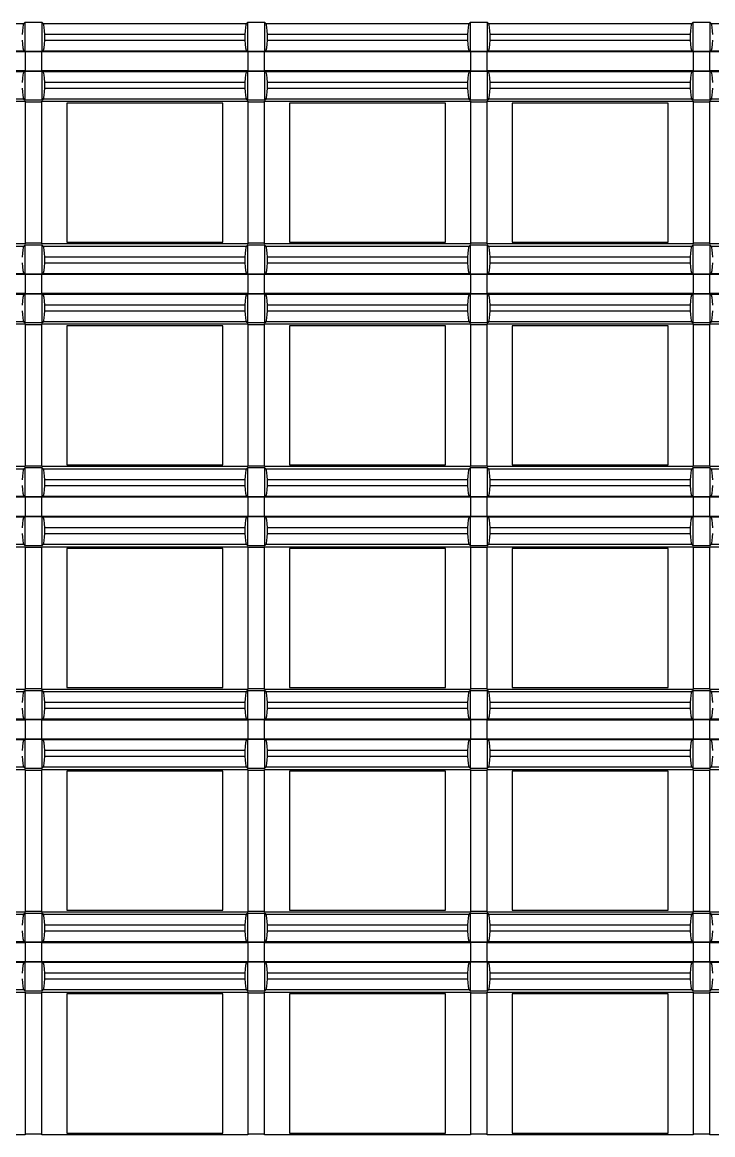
# Model space of a CAD drawing. Header units: inches. Extents: x 0 to 653, y 0 to 346.
# Drawn here: x 79.72 to 92.12, y 260.1 to 280.08 of the extents above; entities that cross this region are included whole.
import ezdxf

# ---------------------------------------------------------------- set-up
doc = ezdxf.new("R2010")
doc.units = ezdxf.units.IN
doc.header["$LTSCALE"] = 35.925693
doc.header["$MEASUREMENT"] = 0
doc.layers.add('2', color=7, linetype='CONTINUOUS')

msp = doc.modelspace()

# ---------------------------------------------------------------- linework, layer by layer
at = {"layer": '2', "color": 132, "linetype": 'Continuous', "true_color": 0x00cccc}
for p, q in [((76.095, 280.058), (79.749, 280.058)), ((79.772, 280.082), (79.749, 280.058)), ((79.772, 279.558), (79.772, 280.082)), ((79.772, 280.082), (80.072, 280.082)), ((80.072, 280.082), (80.072, 279.558)), ((80.095, 280.058), (80.072, 280.082)), ((80.095, 280.058), (83.749, 280.058)), ((83.772, 280.082), (83.749, 280.058)), ((83.772, 279.558), (83.772, 280.082)), ((83.772, 280.082), (84.072, 280.082)), ((84.072, 280.082), (84.072, 279.558)), ((84.095, 280.058), (84.072, 280.082)), ((84.095, 280.058), (87.749, 280.058)), ((87.772, 280.082), (87.749, 280.058)), ((87.772, 279.558), (87.772, 280.082)), ((87.772, 280.082), (88.072, 280.082)), ((88.072, 280.082), (88.072, 279.558)), ((88.095, 280.058), (88.072, 280.082)), ((88.095, 280.058), (91.749, 280.058)), ((91.772, 280.082), (91.749, 280.058)), ((91.772, 279.558), (91.772, 280.082)), ((91.772, 280.082), (92.072, 280.082)), ((92.072, 280.082), (92.072, 279.558)), ((92.095, 280.058), (92.072, 280.082)), ((92.095, 280.058), (95.749, 280.058)), ((80.125, 279.762), (80.125, 279.861)), ((83.72, 279.861), (80.125, 279.861)), ((80.125, 279.762), (83.72, 279.762)), ((83.72, 279.861), (83.72, 279.762)), ((84.125, 279.762), (84.125, 279.861)), ((87.72, 279.861), (84.125, 279.861)), ((84.125, 279.762), (87.72, 279.762)), ((87.72, 279.861), (87.72, 279.762)), ((88.124, 279.762), (88.124, 279.861)), ((91.719, 279.861), (88.124, 279.861)), ((88.124, 279.762), (91.719, 279.762)), ((91.719, 279.861), (91.719, 279.762)), ((76.072, 279.555), (79.772, 279.555)), ((79.754, 279.562), (76.091, 279.562)), ((79.754, 279.562), (79.772, 279.558)), ((80.072, 279.558), (79.772, 279.558)), ((79.772, 279.555), (79.772, 279.207)), ((80.072, 279.551), (79.772, 279.551)), ((80.072, 279.558), (80.091, 279.562)), ((80.072, 279.207), (80.072, 279.555)), ((80.072, 279.555), (83.772, 279.555)), ((83.754, 279.562), (80.091, 279.562)), ((83.754, 279.562), (83.772, 279.558)), ((84.072, 279.558), (83.772, 279.558)), ((83.772, 279.555), (83.772, 279.207)), ((84.072, 279.551), (83.772, 279.551)), ((84.072, 279.558), (84.09, 279.562)), ((84.072, 279.207), (84.072, 279.555)), ((84.072, 279.555), (87.772, 279.555)), ((87.754, 279.562), (84.09, 279.562)), ((87.754, 279.562), (87.772, 279.558)), ((88.072, 279.558), (87.772, 279.558)), ((87.772, 279.555), (87.772, 279.207)), ((88.072, 279.551), (87.772, 279.551)), ((88.072, 279.558), (88.09, 279.562)), ((88.072, 279.207), (88.072, 279.555)), ((88.072, 279.555), (91.772, 279.555)), ((91.754, 279.562), (88.09, 279.562)), ((91.754, 279.562), (91.772, 279.558)), ((92.072, 279.558), (91.772, 279.558)), ((91.772, 279.555), (91.772, 279.207)), ((92.072, 279.551), (91.772, 279.551)), ((92.072, 279.558), (92.09, 279.562)), ((92.072, 279.207), (92.072, 279.555)), ((92.072, 279.555), (95.772, 279.555)), ((95.753, 279.562), (92.09, 279.562)), ((79.772, 279.207), (76.072, 279.207)), ((76.091, 279.2), (79.754, 279.2)), ((79.772, 279.203), (79.754, 279.2)), ((79.772, 279.21), (80.072, 279.21)), ((79.772, 278.68), (79.772, 279.203)), ((79.772, 279.203), (80.072, 279.203)), ((83.772, 279.207), (80.072, 279.207)), ((80.072, 279.203), (80.072, 278.68)), ((80.091, 279.2), (80.072, 279.203)), ((80.091, 279.2), (83.754, 279.2)), ((83.772, 279.203), (83.754, 279.2)), ((83.772, 279.21), (84.072, 279.21)), ((83.772, 278.68), (83.772, 279.203)), ((83.772, 279.203), (84.072, 279.203)), ((87.772, 279.207), (84.072, 279.207)), ((84.072, 279.203), (84.072, 278.68)), ((84.09, 279.2), (84.072, 279.203)), ((84.09, 279.2), (87.754, 279.2)), ((87.772, 279.203), (87.754, 279.2)), ((87.772, 279.21), (88.072, 279.21)), ((87.772, 278.68), (87.772, 279.203)), ((87.772, 279.203), (88.072, 279.203)), ((91.772, 279.207), (88.072, 279.207)), ((88.072, 279.203), (88.072, 278.68)), ((88.09, 279.2), (88.072, 279.203)), ((88.09, 279.2), (91.754, 279.2)), ((91.772, 279.203), (91.754, 279.2)), ((91.772, 279.21), (92.072, 279.21)), ((91.772, 278.68), (91.772, 279.203)), ((91.772, 279.203), (92.072, 279.203)), ((95.772, 279.207), (92.072, 279.207)), ((92.072, 279.203), (92.072, 278.68)), ((92.09, 279.2), (92.072, 279.203)), ((92.09, 279.2), (95.753, 279.2)), ((80.125, 278.9), (80.125, 279)), ((83.72, 279), (80.125, 279)), ((83.72, 279), (83.72, 278.9)), ((84.125, 278.9), (84.125, 279)), ((87.72, 279), (84.125, 279)), ((87.72, 279), (87.72, 278.9)), ((88.124, 278.9), (88.124, 279)), ((91.719, 279), (88.124, 279)), ((91.719, 279), (91.719, 278.9)), ((80.125, 278.9), (83.72, 278.9)), ((84.125, 278.9), (87.72, 278.9)), ((88.124, 278.9), (91.719, 278.9)), ((76.072, 278.662), (79.772, 278.662)), ((79.749, 278.703), (76.095, 278.703)), ((79.749, 278.703), (79.772, 278.68)), ((80.072, 278.68), (79.772, 278.68)), ((79.772, 278.662), (79.772, 276.099)), ((80.072, 278.644), (79.772, 278.644)), ((80.072, 278.68), (80.095, 278.703)), ((80.072, 276.099), (80.072, 278.662)), ((80.072, 278.662), (83.772, 278.662)), ((83.749, 278.703), (80.095, 278.703)), ((80.522, 278.631), (80.522, 276.131)), ((83.322, 278.631), (80.522, 278.631)), ((83.322, 276.131), (83.322, 278.631)), ((83.749, 278.703), (83.772, 278.68)), ((84.072, 278.68), (83.772, 278.68)), ((83.772, 278.662), (83.772, 276.099)), ((84.072, 278.644), (83.772, 278.644)), ((84.072, 278.68), (84.095, 278.703)), ((84.072, 276.099), (84.072, 278.662)), ((84.072, 278.662), (87.772, 278.662)), ((87.749, 278.703), (84.095, 278.703)), ((84.522, 278.631), (84.522, 276.131)), ((87.322, 278.631), (84.522, 278.631)), ((87.322, 276.131), (87.322, 278.631)), ((87.749, 278.703), (87.772, 278.68)), ((88.072, 278.68), (87.772, 278.68)), ((87.772, 278.662), (87.772, 276.099)), ((88.072, 278.644), (87.772, 278.644)), ((88.072, 278.68), (88.095, 278.703)), ((88.072, 276.099), (88.072, 278.662)), ((88.072, 278.662), (91.772, 278.662)), ((91.749, 278.703), (88.095, 278.703)), ((88.522, 278.631), (88.522, 276.131)), ((91.322, 278.631), (88.522, 278.631)), ((91.322, 276.131), (91.322, 278.631)), ((91.749, 278.703), (91.772, 278.68)), ((92.072, 278.68), (91.772, 278.68)), ((91.772, 278.662), (91.772, 276.099)), ((92.072, 278.644), (91.772, 278.644)), ((92.072, 278.68), (92.095, 278.703)), ((92.072, 276.099), (92.072, 278.662)), ((92.072, 278.662), (95.772, 278.662)), ((95.749, 278.703), (92.095, 278.703)), ((79.772, 276.099), (76.072, 276.099)), ((76.095, 276.059), (79.749, 276.059)), ((79.772, 276.082), (79.749, 276.059)), ((79.772, 276.117), (80.072, 276.117)), ((79.772, 275.558), (79.772, 276.082)), ((79.772, 276.082), (80.072, 276.082)), ((83.772, 276.099), (80.072, 276.099)), ((80.072, 276.082), (80.072, 275.558)), ((80.095, 276.059), (80.072, 276.082)), ((80.095, 276.059), (83.749, 276.059)), ((80.522, 276.131), (83.322, 276.131)), ((83.772, 276.082), (83.749, 276.059)), ((83.772, 276.117), (84.072, 276.117)), ((83.772, 275.558), (83.772, 276.082)), ((83.772, 276.082), (84.072, 276.082)), ((87.772, 276.099), (84.072, 276.099)), ((84.072, 276.082), (84.072, 275.558)), ((84.095, 276.059), (84.072, 276.082)), ((84.095, 276.059), (87.749, 276.059)), ((84.522, 276.131), (87.322, 276.131)), ((87.772, 276.082), (87.749, 276.059)), ((87.772, 276.117), (88.072, 276.117)), ((87.772, 275.558), (87.772, 276.082)), ((87.772, 276.082), (88.072, 276.082)), ((91.772, 276.099), (88.072, 276.099)), ((88.072, 276.082), (88.072, 275.558)), ((88.095, 276.059), (88.072, 276.082)), ((88.095, 276.059), (91.749, 276.059)), ((88.522, 276.131), (91.322, 276.131)), ((91.772, 276.082), (91.749, 276.059)), ((91.772, 276.117), (92.072, 276.117)), ((91.772, 275.558), (91.772, 276.082)), ((91.772, 276.082), (92.072, 276.082)), ((95.772, 276.099), (92.072, 276.099)), ((92.072, 276.082), (92.072, 275.558)), ((92.095, 276.059), (92.072, 276.082)), ((92.095, 276.059), (95.749, 276.059)), ((80.125, 275.762), (80.125, 275.862)), ((83.72, 275.862), (80.125, 275.862)), ((80.125, 275.762), (83.72, 275.762)), ((83.72, 275.862), (83.72, 275.762)), ((84.125, 275.762), (84.125, 275.862)), ((87.72, 275.862), (84.125, 275.862)), ((84.125, 275.762), (87.72, 275.762)), ((87.72, 275.862), (87.72, 275.762)), ((88.124, 275.762), (88.124, 275.862)), ((91.719, 275.862), (88.124, 275.862)), ((88.124, 275.762), (91.719, 275.762)), ((91.719, 275.862), (91.719, 275.762)), ((76.072, 275.555), (79.772, 275.555)), ((79.754, 275.562), (76.091, 275.562)), ((79.754, 275.562), (79.772, 275.558)), ((80.072, 275.558), (79.772, 275.558)), ((79.772, 275.555), (79.772, 275.207)), ((80.072, 275.558), (80.091, 275.562)), ((80.072, 275.207), (80.072, 275.555)), ((80.072, 275.555), (83.772, 275.555)), ((83.754, 275.562), (80.091, 275.562)), ((83.754, 275.562), (83.772, 275.558)), ((84.072, 275.558), (83.772, 275.558)), ((83.772, 275.555), (83.772, 275.207)), ((84.072, 275.558), (84.09, 275.562)), ((84.072, 275.207), (84.072, 275.555)), ((84.072, 275.555), (87.772, 275.555)), ((87.754, 275.562), (84.09, 275.562)), ((87.754, 275.562), (87.772, 275.558)), ((88.072, 275.558), (87.772, 275.558)), ((87.772, 275.555), (87.772, 275.207)), ((88.072, 275.558), (88.09, 275.562)), ((88.072, 275.207), (88.072, 275.555)), ((88.072, 275.555), (91.772, 275.555)), ((91.754, 275.562), (88.09, 275.562)), ((91.754, 275.562), (91.772, 275.558)), ((92.072, 275.558), (91.772, 275.558)), ((91.772, 275.555), (91.772, 275.207)), ((92.072, 275.558), (92.09, 275.562)), ((92.072, 275.207), (92.072, 275.555)), ((92.072, 275.555), (95.772, 275.555)), ((95.753, 275.562), (92.09, 275.562)), ((80.072, 275.551), (79.772, 275.551)), ((84.072, 275.551), (83.772, 275.551)), ((88.072, 275.551), (87.772, 275.551)), ((92.072, 275.551), (91.772, 275.551)), ((79.772, 275.207), (76.072, 275.207)), ((76.091, 275.2), (79.754, 275.2)), ((79.772, 275.203), (79.754, 275.2)), ((79.772, 275.21), (80.072, 275.21)), ((79.772, 274.68), (79.772, 275.203)), ((79.772, 275.203), (80.072, 275.203)), ((83.772, 275.207), (80.072, 275.207)), ((80.072, 275.203), (80.072, 274.68)), ((80.091, 275.2), (80.072, 275.203)), ((80.091, 275.2), (83.754, 275.2)), ((83.772, 275.203), (83.754, 275.2)), ((83.772, 275.21), (84.072, 275.21)), ((83.772, 274.68), (83.772, 275.203)), ((83.772, 275.203), (84.072, 275.203)), ((87.772, 275.207), (84.072, 275.207)), ((84.072, 275.203), (84.072, 274.68)), ((84.09, 275.2), (84.072, 275.203)), ((84.09, 275.2), (87.754, 275.2)), ((87.772, 275.203), (87.754, 275.2)), ((87.772, 275.21), (88.072, 275.21)), ((87.772, 274.68), (87.772, 275.203)), ((87.772, 275.203), (88.072, 275.203)), ((91.772, 275.207), (88.072, 275.207)), ((88.072, 275.203), (88.072, 274.68)), ((88.09, 275.2), (88.072, 275.203)), ((88.09, 275.2), (91.754, 275.2)), ((91.772, 275.203), (91.754, 275.2)), ((91.772, 275.21), (92.072, 275.21)), ((91.772, 274.68), (91.772, 275.203)), ((91.772, 275.203), (92.072, 275.203)), ((95.772, 275.207), (92.072, 275.207)), ((92.072, 275.203), (92.072, 274.68)), ((92.09, 275.2), (92.072, 275.203)), ((92.09, 275.2), (95.753, 275.2)), ((80.125, 274.9), (80.125, 275)), ((83.72, 275), (80.125, 275)), ((83.72, 275), (83.72, 274.9)), ((84.125, 274.9), (84.125, 275)), ((87.72, 275), (84.125, 275)), ((87.72, 275), (87.72, 274.9)), ((88.124, 274.9), (88.124, 275)), ((91.719, 275), (88.124, 275)), ((91.719, 275), (91.719, 274.9)), ((80.125, 274.9), (83.72, 274.9)), ((84.125, 274.9), (87.72, 274.9)), ((88.124, 274.9), (91.719, 274.9)), ((76.072, 274.662), (79.772, 274.662)), ((79.749, 274.703), (76.095, 274.703)), ((79.749, 274.703), (79.772, 274.68)), ((80.072, 274.68), (79.772, 274.68)), ((79.772, 274.662), (79.772, 272.1)), ((80.072, 274.644), (79.772, 274.644)), ((80.072, 274.68), (80.095, 274.703)), ((80.072, 272.1), (80.072, 274.662)), ((80.072, 274.662), (83.772, 274.662)), ((83.749, 274.703), (80.095, 274.703)), ((80.522, 274.631), (80.522, 272.131)), ((83.322, 274.631), (80.522, 274.631)), ((83.322, 272.131), (83.322, 274.631)), ((83.749, 274.703), (83.772, 274.68)), ((84.072, 274.68), (83.772, 274.68)), ((83.772, 274.662), (83.772, 272.1)), ((84.072, 274.644), (83.772, 274.644)), ((84.072, 274.68), (84.095, 274.703)), ((84.072, 272.1), (84.072, 274.662)), ((84.072, 274.662), (87.772, 274.662)), ((87.749, 274.703), (84.095, 274.703)), ((84.522, 274.631), (84.522, 272.131)), ((87.322, 274.631), (84.522, 274.631)), ((87.322, 272.131), (87.322, 274.631)), ((87.749, 274.703), (87.772, 274.68)), ((88.072, 274.68), (87.772, 274.68)), ((87.772, 274.662), (87.772, 272.1)), ((88.072, 274.644), (87.772, 274.644)), ((88.072, 274.68), (88.095, 274.703)), ((88.072, 272.1), (88.072, 274.662)), ((88.072, 274.662), (91.772, 274.662)), ((91.749, 274.703), (88.095, 274.703)), ((88.522, 274.631), (88.522, 272.131)), ((91.322, 274.631), (88.522, 274.631)), ((91.322, 272.131), (91.322, 274.631)), ((91.749, 274.703), (91.772, 274.68)), ((92.072, 274.68), (91.772, 274.68)), ((91.772, 274.662), (91.772, 272.1)), ((92.072, 274.644), (91.772, 274.644)), ((92.072, 274.68), (92.095, 274.703)), ((92.072, 272.1), (92.072, 274.662)), ((92.072, 274.662), (95.772, 274.662)), ((95.749, 274.703), (92.095, 274.703)), ((79.772, 272.1), (76.072, 272.1)), ((76.095, 272.059), (79.749, 272.059)), ((79.772, 272.082), (79.749, 272.059)), ((79.772, 272.117), (80.072, 272.117)), ((79.772, 271.558), (79.772, 272.082)), ((79.772, 272.082), (80.072, 272.082)), ((83.772, 272.1), (80.072, 272.1)), ((80.072, 272.082), (80.072, 271.558)), ((80.095, 272.059), (80.072, 272.082)), ((80.095, 272.059), (83.749, 272.059)), ((80.522, 272.131), (83.322, 272.131)), ((83.772, 272.082), (83.749, 272.059)), ((83.772, 272.117), (84.072, 272.117)), ((83.772, 271.558), (83.772, 272.082)), ((83.772, 272.082), (84.072, 272.082)), ((87.772, 272.1), (84.072, 272.1)), ((84.072, 272.082), (84.072, 271.558)), ((84.095, 272.059), (84.072, 272.082)), ((84.095, 272.059), (87.749, 272.059)), ((84.522, 272.131), (87.322, 272.131)), ((87.772, 272.082), (87.749, 272.059)), ((87.772, 272.117), (88.072, 272.117)), ((87.772, 271.558), (87.772, 272.082)), ((87.772, 272.082), (88.072, 272.082)), ((91.772, 272.1), (88.072, 272.1)), ((88.072, 272.082), (88.072, 271.558)), ((88.095, 272.059), (88.072, 272.082)), ((88.095, 272.059), (91.749, 272.059)), ((88.522, 272.131), (91.322, 272.131)), ((91.772, 272.082), (91.749, 272.059)), ((91.772, 272.117), (92.072, 272.117)), ((91.772, 271.558), (91.772, 272.082)), ((91.772, 272.082), (92.072, 272.082)), ((95.772, 272.1), (92.072, 272.1)), ((92.072, 272.082), (92.072, 271.558)), ((92.095, 272.059), (92.072, 272.082)), ((92.095, 272.059), (95.749, 272.059)), ((80.125, 271.762), (80.125, 271.862)), ((83.72, 271.862), (80.125, 271.862)), ((80.125, 271.762), (83.72, 271.762)), ((83.72, 271.862), (83.72, 271.762)), ((84.125, 271.762), (84.125, 271.862)), ((87.72, 271.862), (84.125, 271.862)), ((84.125, 271.762), (87.72, 271.762)), ((87.72, 271.862), (87.72, 271.762)), ((88.124, 271.762), (88.124, 271.862)), ((91.719, 271.862), (88.124, 271.862)), ((88.124, 271.762), (91.719, 271.762)), ((91.719, 271.862), (91.719, 271.762)), ((79.754, 271.562), (76.091, 271.562)), ((79.754, 271.562), (79.772, 271.558)), ((80.072, 271.558), (79.772, 271.558)), ((80.072, 271.558), (80.091, 271.562)), ((83.754, 271.562), (80.091, 271.562)), ((83.754, 271.562), (83.772, 271.558)), ((84.072, 271.558), (83.772, 271.558)), ((84.072, 271.558), (84.09, 271.562)), ((87.754, 271.562), (84.09, 271.562)), ((87.754, 271.562), (87.772, 271.558)), ((88.072, 271.558), (87.772, 271.558)), ((88.072, 271.558), (88.09, 271.562)), ((91.754, 271.562), (88.09, 271.562)), ((91.754, 271.562), (91.772, 271.558)), ((92.072, 271.558), (91.772, 271.558)), ((92.072, 271.558), (92.09, 271.562)), ((95.753, 271.562), (92.09, 271.562)), ((76.072, 271.555), (79.772, 271.555)), ((79.772, 271.555), (79.772, 271.207)), ((80.072, 271.551), (79.772, 271.551)), ((80.072, 271.207), (80.072, 271.555)), ((80.072, 271.555), (83.772, 271.555)), ((83.772, 271.555), (83.772, 271.207)), ((84.072, 271.551), (83.772, 271.551)), ((84.072, 271.207), (84.072, 271.555)), ((84.072, 271.555), (87.772, 271.555)), ((87.772, 271.555), (87.772, 271.207)), ((88.072, 271.551), (87.772, 271.551)), ((88.072, 271.207), (88.072, 271.555)), ((88.072, 271.555), (91.772, 271.555)), ((91.772, 271.555), (91.772, 271.207)), ((92.072, 271.551), (91.772, 271.551)), ((92.072, 271.207), (92.072, 271.555)), ((92.072, 271.555), (95.772, 271.555)), ((79.772, 271.207), (76.072, 271.207)), ((76.091, 271.2), (79.754, 271.2)), ((79.772, 271.203), (79.754, 271.2)), ((79.772, 271.21), (80.072, 271.21)), ((79.772, 270.68), (79.772, 271.203)), ((79.772, 271.203), (80.072, 271.203)), ((83.772, 271.207), (80.072, 271.207)), ((80.072, 271.203), (80.072, 270.68)), ((80.091, 271.2), (80.072, 271.203)), ((80.091, 271.2), (83.754, 271.2)), ((83.772, 271.203), (83.754, 271.2)), ((83.772, 271.21), (84.072, 271.21)), ((83.772, 270.68), (83.772, 271.203)), ((83.772, 271.203), (84.072, 271.203)), ((87.772, 271.207), (84.072, 271.207)), ((84.072, 271.203), (84.072, 270.68)), ((84.09, 271.2), (84.072, 271.203)), ((84.09, 271.2), (87.754, 271.2)), ((87.772, 271.203), (87.754, 271.2)), ((87.772, 271.21), (88.072, 271.21)), ((87.772, 270.68), (87.772, 271.203)), ((87.772, 271.203), (88.072, 271.203)), ((91.772, 271.207), (88.072, 271.207)), ((88.072, 271.203), (88.072, 270.68)), ((88.09, 271.2), (88.072, 271.203)), ((88.09, 271.2), (91.754, 271.2)), ((91.772, 271.203), (91.754, 271.2)), ((91.772, 271.21), (92.072, 271.21)), ((91.772, 270.68), (91.772, 271.203)), ((91.772, 271.203), (92.072, 271.203)), ((95.772, 271.207), (92.072, 271.207)), ((92.072, 271.203), (92.072, 270.68)), ((92.09, 271.2), (92.072, 271.203)), ((92.09, 271.2), (95.753, 271.2)), ((80.125, 270.9), (80.125, 271)), ((83.72, 271), (80.125, 271)), ((83.72, 271), (83.72, 270.9)), ((84.125, 270.9), (84.125, 271)), ((87.72, 271), (84.125, 271)), ((87.72, 271), (87.72, 270.9)), ((88.124, 270.9), (88.124, 271)), ((91.719, 271), (88.124, 271)), ((91.719, 271), (91.719, 270.9)), ((80.125, 270.9), (83.72, 270.9)), ((84.125, 270.9), (87.72, 270.9)), ((88.124, 270.9), (91.719, 270.9)), ((76.072, 270.662), (79.772, 270.662)), ((79.749, 270.703), (76.095, 270.703)), ((79.749, 270.703), (79.772, 270.68)), ((80.072, 270.68), (79.772, 270.68)), ((79.772, 270.662), (79.772, 268.1)), ((80.072, 270.645), (79.772, 270.645)), ((80.072, 270.68), (80.095, 270.703)), ((80.072, 268.1), (80.072, 270.662)), ((80.072, 270.662), (83.772, 270.662)), ((83.749, 270.703), (80.095, 270.703)), ((80.522, 270.631), (80.522, 268.131)), ((83.322, 270.631), (80.522, 270.631)), ((83.322, 268.131), (83.322, 270.631)), ((83.749, 270.703), (83.772, 270.68)), ((84.072, 270.68), (83.772, 270.68)), ((83.772, 270.662), (83.772, 268.1)), ((84.072, 270.645), (83.772, 270.645)), ((84.072, 270.68), (84.095, 270.703)), ((84.072, 268.1), (84.072, 270.662)), ((84.072, 270.662), (87.772, 270.662)), ((87.749, 270.703), (84.095, 270.703)), ((84.522, 270.631), (84.522, 268.131)), ((87.322, 270.631), (84.522, 270.631)), ((87.322, 268.131), (87.322, 270.631)), ((87.749, 270.703), (87.772, 270.68)), ((88.072, 270.68), (87.772, 270.68)), ((87.772, 270.662), (87.772, 268.1)), ((88.072, 270.645), (87.772, 270.645)), ((88.072, 270.68), (88.095, 270.703)), ((88.072, 268.1), (88.072, 270.662)), ((88.072, 270.662), (91.772, 270.662)), ((91.749, 270.703), (88.095, 270.703)), ((88.522, 270.631), (88.522, 268.131)), ((91.322, 270.631), (88.522, 270.631)), ((91.322, 268.131), (91.322, 270.631)), ((91.749, 270.703), (91.772, 270.68)), ((92.072, 270.68), (91.772, 270.68)), ((91.772, 270.662), (91.772, 268.1)), ((92.072, 270.645), (91.772, 270.645)), ((92.072, 270.68), (92.095, 270.703)), ((92.072, 268.1), (92.072, 270.662)), ((92.072, 270.662), (95.772, 270.662)), ((95.749, 270.703), (92.095, 270.703)), ((79.772, 268.1), (76.072, 268.1)), ((76.095, 268.059), (79.749, 268.059)), ((79.772, 268.082), (79.749, 268.059)), ((79.772, 268.117), (80.072, 268.117)), ((79.772, 267.558), (79.772, 268.082)), ((79.772, 268.082), (80.072, 268.082)), ((83.772, 268.1), (80.072, 268.1)), ((80.072, 268.082), (80.072, 267.558)), ((80.095, 268.059), (80.072, 268.082)), ((80.095, 268.059), (83.749, 268.059)), ((80.522, 268.131), (83.322, 268.131)), ((83.772, 268.082), (83.749, 268.059)), ((83.772, 268.117), (84.072, 268.117)), ((83.772, 267.558), (83.772, 268.082)), ((83.772, 268.082), (84.072, 268.082)), ((87.772, 268.1), (84.072, 268.1)), ((84.072, 268.082), (84.072, 267.558)), ((84.095, 268.059), (84.072, 268.082)), ((84.095, 268.059), (87.749, 268.059)), ((84.522, 268.131), (87.322, 268.131)), ((87.772, 268.082), (87.749, 268.059)), ((87.772, 268.117), (88.072, 268.117)), ((87.772, 267.558), (87.772, 268.082)), ((87.772, 268.082), (88.072, 268.082)), ((91.772, 268.1), (88.072, 268.1)), ((88.072, 268.082), (88.072, 267.558)), ((88.095, 268.059), (88.072, 268.082)), ((88.095, 268.059), (91.749, 268.059)), ((88.522, 268.131), (91.322, 268.131)), ((91.772, 268.082), (91.749, 268.059)), ((91.772, 268.117), (92.072, 268.117)), ((91.772, 267.558), (91.772, 268.082)), ((91.772, 268.082), (92.072, 268.082)), ((95.772, 268.1), (92.072, 268.1)), ((92.072, 268.082), (92.072, 267.558)), ((92.095, 268.059), (92.072, 268.082)), ((92.095, 268.059), (95.749, 268.059)), ((80.125, 267.762), (80.125, 267.862)), ((83.72, 267.862), (80.125, 267.862)), ((80.125, 267.762), (83.72, 267.762)), ((83.72, 267.862), (83.72, 267.762)), ((84.125, 267.762), (84.125, 267.862)), ((87.72, 267.862), (84.125, 267.862)), ((84.125, 267.762), (87.72, 267.762)), ((87.72, 267.862), (87.72, 267.762)), ((88.124, 267.762), (88.124, 267.862)), ((91.719, 267.862), (88.124, 267.862)), ((88.124, 267.762), (91.719, 267.762)), ((91.719, 267.862), (91.719, 267.762)), ((79.754, 267.562), (76.091, 267.562)), ((79.754, 267.562), (79.772, 267.558)), ((80.072, 267.558), (80.091, 267.562)), ((83.754, 267.562), (80.091, 267.562)), ((83.754, 267.562), (83.772, 267.558)), ((84.072, 267.558), (84.09, 267.562)), ((87.754, 267.562), (84.09, 267.562)), ((87.754, 267.562), (87.772, 267.558)), ((88.072, 267.558), (88.09, 267.562)), ((91.754, 267.562), (88.09, 267.562)), ((91.754, 267.562), (91.772, 267.558)), ((92.072, 267.558), (92.09, 267.562)), ((95.753, 267.562), (92.09, 267.562)), ((76.072, 267.555), (79.772, 267.555)), ((80.072, 267.558), (79.772, 267.558)), ((79.772, 267.555), (79.772, 267.207)), ((80.072, 267.551), (79.772, 267.551)), ((80.072, 267.207), (80.072, 267.555)), ((80.072, 267.555), (83.772, 267.555)), ((84.072, 267.558), (83.772, 267.558)), ((83.772, 267.555), (83.772, 267.207)), ((84.072, 267.551), (83.772, 267.551)), ((84.072, 267.207), (84.072, 267.555)), ((84.072, 267.555), (87.772, 267.555)), ((88.072, 267.558), (87.772, 267.558)), ((87.772, 267.555), (87.772, 267.207)), ((88.072, 267.551), (87.772, 267.551)), ((88.072, 267.207), (88.072, 267.555)), ((88.072, 267.555), (91.772, 267.555)), ((92.072, 267.558), (91.772, 267.558)), ((91.772, 267.555), (91.772, 267.207)), ((92.072, 267.551), (91.772, 267.551)), ((92.072, 267.207), (92.072, 267.555)), ((92.072, 267.555), (95.772, 267.555)), ((79.772, 267.207), (76.072, 267.207)), ((76.091, 267.2), (79.754, 267.2)), ((79.772, 267.203), (79.754, 267.2)), ((79.772, 267.21), (80.072, 267.21)), ((79.772, 266.68), (79.772, 267.203)), ((79.772, 267.203), (80.072, 267.203)), ((83.772, 267.207), (80.072, 267.207)), ((80.072, 267.203), (80.072, 266.68)), ((80.091, 267.2), (80.072, 267.203)), ((80.091, 267.2), (83.754, 267.2)), ((83.772, 267.203), (83.754, 267.2)), ((83.772, 267.21), (84.072, 267.21)), ((83.772, 266.68), (83.772, 267.203)), ((83.772, 267.203), (84.072, 267.203)), ((87.772, 267.207), (84.072, 267.207)), ((84.072, 267.203), (84.072, 266.68)), ((84.09, 267.2), (84.072, 267.203)), ((84.09, 267.2), (87.754, 267.2)), ((87.772, 267.203), (87.754, 267.2)), ((87.772, 267.21), (88.072, 267.21)), ((87.772, 266.68), (87.772, 267.203)), ((87.772, 267.203), (88.072, 267.203)), ((91.772, 267.207), (88.072, 267.207)), ((88.072, 267.203), (88.072, 266.68)), ((88.09, 267.2), (88.072, 267.203)), ((88.09, 267.2), (91.754, 267.2)), ((91.772, 267.203), (91.754, 267.2)), ((91.772, 267.21), (92.072, 267.21)), ((91.772, 266.68), (91.772, 267.203)), ((91.772, 267.203), (92.072, 267.203)), ((95.772, 267.207), (92.072, 267.207)), ((92.072, 267.203), (92.072, 266.68)), ((92.09, 267.2), (92.072, 267.203)), ((92.09, 267.2), (95.753, 267.2)), ((80.125, 266.9), (80.125, 267)), ((83.72, 267), (80.125, 267)), ((83.72, 267), (83.72, 266.9)), ((84.125, 266.9), (84.125, 267)), ((87.72, 267), (84.125, 267)), ((87.72, 267), (87.72, 266.9)), ((88.124, 266.9), (88.124, 267)), ((91.719, 267), (88.124, 267)), ((91.719, 267), (91.719, 266.9)), ((80.125, 266.9), (83.72, 266.9)), ((84.125, 266.9), (87.72, 266.9)), ((88.124, 266.9), (91.719, 266.9)), ((76.072, 266.662), (79.772, 266.662)), ((79.749, 266.703), (76.095, 266.703)), ((79.749, 266.703), (79.772, 266.68)), ((80.072, 266.68), (79.772, 266.68)), ((79.772, 266.662), (79.772, 264.1)), ((80.072, 266.645), (79.772, 266.645)), ((80.072, 266.68), (80.095, 266.703)), ((80.072, 264.1), (80.072, 266.662)), ((80.072, 266.662), (83.772, 266.662)), ((83.749, 266.703), (80.095, 266.703)), ((80.522, 266.631), (80.522, 264.131)), ((83.322, 266.631), (80.522, 266.631)), ((83.322, 264.131), (83.322, 266.631)), ((83.749, 266.703), (83.772, 266.68)), ((84.072, 266.68), (83.772, 266.68)), ((83.772, 266.662), (83.772, 264.1)), ((84.072, 266.645), (83.772, 266.645)), ((84.072, 266.68), (84.095, 266.703)), ((84.072, 264.1), (84.072, 266.662)), ((84.072, 266.662), (87.772, 266.662)), ((87.749, 266.703), (84.095, 266.703)), ((84.522, 266.631), (84.522, 264.131)), ((87.322, 266.631), (84.522, 266.631)), ((87.322, 264.131), (87.322, 266.631)), ((87.749, 266.703), (87.772, 266.68)), ((88.072, 266.68), (87.772, 266.68)), ((87.772, 266.662), (87.772, 264.1)), ((88.072, 266.645), (87.772, 266.645)), ((88.072, 266.68), (88.095, 266.703)), ((88.072, 264.1), (88.072, 266.662)), ((88.072, 266.662), (91.772, 266.662)), ((91.749, 266.703), (88.095, 266.703)), ((88.522, 266.631), (88.522, 264.131)), ((91.322, 266.631), (88.522, 266.631)), ((91.322, 264.131), (91.322, 266.631)), ((91.749, 266.703), (91.772, 266.68)), ((92.072, 266.68), (91.772, 266.68)), ((91.772, 266.662), (91.772, 264.1)), ((92.072, 266.645), (91.772, 266.645)), ((92.072, 266.68), (92.095, 266.703)), ((92.072, 264.1), (92.072, 266.662)), ((92.072, 266.662), (95.772, 266.662)), ((95.749, 266.703), (92.095, 266.703)), ((79.772, 264.1), (76.072, 264.1)), ((76.095, 264.059), (79.749, 264.059)), ((79.772, 264.082), (79.749, 264.059)), ((79.772, 264.117), (80.072, 264.117)), ((79.772, 263.558), (79.772, 264.082)), ((79.772, 264.082), (80.072, 264.082)), ((83.772, 264.1), (80.072, 264.1)), ((80.072, 264.082), (80.072, 263.558)), ((80.095, 264.059), (80.072, 264.082)), ((80.095, 264.059), (83.749, 264.059)), ((80.522, 264.131), (83.322, 264.131)), ((83.772, 264.082), (83.749, 264.059)), ((83.772, 264.117), (84.072, 264.117)), ((83.772, 263.558), (83.772, 264.082)), ((83.772, 264.082), (84.072, 264.082)), ((87.772, 264.1), (84.072, 264.1)), ((84.072, 264.082), (84.072, 263.558)), ((84.095, 264.059), (84.072, 264.082)), ((84.095, 264.059), (87.749, 264.059)), ((84.522, 264.131), (87.322, 264.131)), ((87.772, 264.082), (87.749, 264.059)), ((87.772, 264.117), (88.072, 264.117)), ((87.772, 263.558), (87.772, 264.082)), ((87.772, 264.082), (88.072, 264.082)), ((91.772, 264.1), (88.072, 264.1)), ((88.072, 264.082), (88.072, 263.558)), ((88.095, 264.059), (88.072, 264.082)), ((88.095, 264.059), (91.749, 264.059)), ((88.522, 264.131), (91.322, 264.131)), ((91.772, 264.082), (91.749, 264.059)), ((91.772, 264.117), (92.072, 264.117)), ((91.772, 263.558), (91.772, 264.082)), ((91.772, 264.082), (92.072, 264.082)), ((95.772, 264.1), (92.072, 264.1)), ((92.072, 264.082), (92.072, 263.558)), ((92.095, 264.059), (92.072, 264.082)), ((92.095, 264.059), (95.749, 264.059)), ((80.125, 263.762), (80.125, 263.862)), ((83.72, 263.862), (80.125, 263.862)), ((83.72, 263.862), (83.72, 263.762)), ((84.125, 263.762), (84.125, 263.862)), ((87.72, 263.862), (84.125, 263.862)), ((87.72, 263.862), (87.72, 263.762)), ((88.124, 263.762), (88.124, 263.862)), ((91.719, 263.862), (88.124, 263.862)), ((91.719, 263.862), (91.719, 263.762)), ((80.125, 263.762), (83.72, 263.762)), ((84.125, 263.762), (87.72, 263.762)), ((88.124, 263.762), (91.719, 263.762)), ((76.072, 263.555), (79.772, 263.555)), ((79.754, 263.562), (76.091, 263.562)), ((79.754, 263.562), (79.772, 263.558)), ((80.072, 263.558), (79.772, 263.558)), ((79.772, 263.555), (79.772, 263.207)), ((80.072, 263.551), (79.772, 263.551)), ((80.072, 263.558), (80.091, 263.562)), ((80.072, 263.207), (80.072, 263.555)), ((80.072, 263.555), (83.772, 263.555)), ((83.754, 263.562), (80.091, 263.562)), ((83.754, 263.562), (83.772, 263.558)), ((84.072, 263.558), (83.772, 263.558)), ((83.772, 263.555), (83.772, 263.207)), ((84.072, 263.551), (83.772, 263.551)), ((84.072, 263.558), (84.09, 263.562)), ((84.072, 263.207), (84.072, 263.555)), ((84.072, 263.555), (87.772, 263.555)), ((87.754, 263.562), (84.09, 263.562)), ((87.754, 263.562), (87.772, 263.558)), ((88.072, 263.558), (87.772, 263.558)), ((87.772, 263.555), (87.772, 263.207)), ((88.072, 263.551), (87.772, 263.551)), ((88.072, 263.558), (88.09, 263.562)), ((88.072, 263.207), (88.072, 263.555)), ((88.072, 263.555), (91.772, 263.555)), ((91.754, 263.562), (88.09, 263.562)), ((91.754, 263.562), (91.772, 263.558)), ((92.072, 263.558), (91.772, 263.558)), ((91.772, 263.555), (91.772, 263.207)), ((92.072, 263.551), (91.772, 263.551)), ((92.072, 263.558), (92.09, 263.562)), ((92.072, 263.207), (92.072, 263.555)), ((92.072, 263.555), (95.772, 263.555)), ((95.753, 263.562), (92.09, 263.562)), ((79.772, 263.207), (76.072, 263.207)), ((76.091, 263.2), (79.754, 263.2)), ((79.772, 263.203), (79.754, 263.2)), ((79.772, 263.21), (80.072, 263.21)), ((79.772, 262.68), (79.772, 263.203)), ((79.772, 263.203), (80.072, 263.203)), ((83.772, 263.207), (80.072, 263.207)), ((80.072, 263.203), (80.072, 262.68)), ((80.091, 263.2), (80.072, 263.203)), ((80.091, 263.2), (83.754, 263.2)), ((83.772, 263.203), (83.754, 263.2)), ((83.772, 263.21), (84.072, 263.21)), ((83.772, 262.68), (83.772, 263.203)), ((83.772, 263.203), (84.072, 263.203)), ((87.772, 263.207), (84.072, 263.207)), ((84.072, 263.203), (84.072, 262.68)), ((84.09, 263.2), (84.072, 263.203)), ((84.09, 263.2), (87.754, 263.2)), ((87.772, 263.203), (87.754, 263.2)), ((87.772, 263.21), (88.072, 263.21)), ((87.772, 262.68), (87.772, 263.203)), ((87.772, 263.203), (88.072, 263.203)), ((91.772, 263.207), (88.072, 263.207)), ((88.072, 263.203), (88.072, 262.68)), ((88.09, 263.2), (88.072, 263.203)), ((88.09, 263.2), (91.754, 263.2)), ((91.772, 263.203), (91.754, 263.2)), ((91.772, 263.21), (92.072, 263.21)), ((91.772, 262.68), (91.772, 263.203)), ((91.772, 263.203), (92.072, 263.203)), ((95.772, 263.207), (92.072, 263.207)), ((92.072, 263.203), (92.072, 262.68)), ((92.09, 263.2), (92.072, 263.203)), ((92.09, 263.2), (95.753, 263.2)), ((80.125, 262.9), (80.125, 263)), ((83.72, 263), (80.125, 263)), ((83.72, 263), (83.72, 262.9)), ((84.125, 262.9), (84.125, 263)), ((87.72, 263), (84.125, 263)), ((87.72, 263), (87.72, 262.9)), ((88.124, 262.9), (88.124, 263)), ((91.719, 263), (88.124, 263)), ((91.719, 263), (91.719, 262.9)), ((80.125, 262.9), (83.72, 262.9)), ((84.125, 262.9), (87.72, 262.9)), ((88.124, 262.9), (91.719, 262.9)), ((76.072, 262.662), (79.772, 262.662)), ((79.749, 262.703), (76.095, 262.703)), ((79.749, 262.703), (79.772, 262.68)), ((80.072, 262.68), (79.772, 262.68)), ((79.772, 262.662), (79.772, 260.1)), ((80.072, 262.645), (79.772, 262.645)), ((80.072, 262.68), (80.095, 262.703)), ((80.072, 260.1), (80.072, 262.662)), ((80.072, 262.662), (83.772, 262.662)), ((83.749, 262.703), (80.095, 262.703)), ((80.522, 262.631), (80.522, 260.131)), ((83.322, 262.631), (80.522, 262.631)), ((83.322, 260.131), (83.322, 262.631)), ((83.749, 262.703), (83.772, 262.68)), ((84.072, 262.68), (83.772, 262.68)), ((83.772, 262.662), (83.772, 260.1)), ((84.072, 262.645), (83.772, 262.645)), ((84.072, 262.68), (84.095, 262.703)), ((84.072, 260.1), (84.072, 262.662)), ((84.072, 262.662), (87.772, 262.662)), ((87.749, 262.703), (84.095, 262.703)), ((84.522, 262.631), (84.522, 260.131)), ((87.322, 262.631), (84.522, 262.631)), ((87.322, 260.131), (87.322, 262.631)), ((87.749, 262.703), (87.772, 262.68)), ((88.072, 262.68), (87.772, 262.68)), ((87.772, 262.662), (87.772, 260.1)), ((88.072, 262.645), (87.772, 262.645)), ((88.072, 262.68), (88.095, 262.703)), ((88.072, 260.1), (88.072, 262.662)), ((88.072, 262.662), (91.772, 262.662)), ((91.749, 262.703), (88.095, 262.703)), ((88.522, 262.631), (88.522, 260.131)), ((91.322, 262.631), (88.522, 262.631)), ((91.322, 260.131), (91.322, 262.631)), ((91.749, 262.703), (91.772, 262.68)), ((92.072, 262.68), (91.772, 262.68)), ((91.772, 262.662), (91.772, 260.1)), ((92.072, 262.645), (91.772, 262.645)), ((92.072, 262.68), (92.095, 262.703)), ((92.072, 260.1), (92.072, 262.662)), ((92.072, 262.662), (95.772, 262.662)), ((95.749, 262.703), (92.095, 262.703)), ((79.772, 260.1), (76.072, 260.1)), ((79.772, 260.117), (80.072, 260.117)), ((83.772, 260.1), (80.072, 260.1)), ((80.522, 260.131), (83.322, 260.131)), ((83.772, 260.117), (84.072, 260.117)), ((87.772, 260.1), (84.072, 260.1)), ((84.522, 260.131), (87.322, 260.131)), ((87.772, 260.117), (88.072, 260.117)), ((91.772, 260.1), (88.072, 260.1)), ((88.522, 260.131), (91.322, 260.131)), ((91.772, 260.117), (92.072, 260.117)), ((95.772, 260.1), (92.072, 260.1))]:
    msp.add_line(p, q, dxfattribs=at)
for centre, start_param, end_param in [((79.755, 279.861), 0.174533, 1.570796), ((80.089, 279.861), -1.570796, -0.174533), ((83.755, 279.861), 0.174533, 1.570796), ((84.089, 279.861), -1.570796, -0.174533), ((87.755, 279.861), 0.174533, 1.570796), ((88.089, 279.861), -1.570796, -0.174533), ((91.755, 279.861), 0.174533, 1.570796), ((92.089, 279.861), -1.570796, -0.174533), ((79.755, 279.762), 1.570796, 3.106686), ((80.089, 279.762), -3.106686, -1.570796), ((83.755, 279.762), 1.570796, 3.106686), ((84.089, 279.762), -3.106686, -1.570796), ((87.755, 279.762), -4.712389, -3.176499), ((88.089, 279.762), -3.106686, -1.570796), ((91.755, 279.762), -4.712389, -3.176499), ((92.089, 279.762), -3.106686, -1.570796), ((79.755, 279), 0.034907, 1.570796), ((80.089, 279), -1.570796, -0.034907), ((83.755, 279), 0.034907, 1.570796), ((84.089, 279), -1.570796, -0.034907), ((87.755, 279), 0.034907, 1.570796), ((88.089, 279), -1.570796, -0.034907), ((91.755, 279), 0.034907, 1.570796), ((92.089, 279), -1.570796, -0.034907), ((79.755, 278.9), 1.570796, 2.96706), ((80.089, 278.9), -2.96706, -1.570796), ((83.755, 278.9), 1.570796, 2.96706), ((84.089, 278.9), -2.96706, -1.570796), ((87.755, 278.9), 1.570796, 2.96706), ((88.089, 278.9), -2.96706, -1.570796), ((91.755, 278.9), 1.570796, 2.96706), ((92.089, 278.9), -2.96706, -1.570796), ((79.755, 275.862), 0.174533, 1.570796), ((80.089, 275.862), -1.570796, -0.174533), ((83.755, 275.862), 0.174533, 1.570796), ((84.089, 275.862), -1.570796, -0.174533), ((87.755, 275.862), 0.174533, 1.570796), ((88.089, 275.862), -1.570796, -0.174533), ((91.755, 275.862), 0.174533, 1.570796), ((92.089, 275.862), -1.570796, -0.174533), ((79.755, 275.762), 1.570796, 3.106686), ((80.089, 275.762), -3.106686, -1.570796), ((83.755, 275.762), 1.570796, 3.106686), ((84.089, 275.762), -3.106686, -1.570796), ((87.755, 275.762), -4.712389, -3.176499), ((88.089, 275.762), -3.106686, -1.570796), ((91.755, 275.762), -4.712389, -3.176499), ((92.089, 275.762), -3.106686, -1.570796), ((79.755, 275), 0.034907, 1.570796), ((80.089, 275), -1.570796, -0.034907), ((83.755, 275), 0.034907, 1.570796), ((84.089, 275), -1.570796, -0.034907), ((87.755, 275), 0.034907, 1.570796), ((88.089, 275), -1.570796, -0.034907), ((91.755, 275), 0.034907, 1.570796), ((92.089, 275), -1.570796, -0.034907), ((79.755, 274.9), 1.570796, 2.96706), ((80.089, 274.9), -2.96706, -1.570796), ((83.755, 274.9), 1.570796, 2.96706), ((84.089, 274.9), -2.96706, -1.570796), ((87.755, 274.9), 1.570796, 2.96706), ((88.089, 274.9), -2.96706, -1.570796), ((91.755, 274.9), 1.570796, 2.96706), ((92.089, 274.9), -2.96706, -1.570796), ((79.755, 271.862), 0.174533, 1.570796), ((80.089, 271.862), -1.570796, -0.174533), ((83.755, 271.862), 0.174533, 1.570796), ((84.089, 271.862), -1.570796, -0.174533), ((87.755, 271.862), 0.174533, 1.570796), ((88.089, 271.862), -1.570796, -0.174533), ((91.755, 271.862), 0.174533, 1.570796), ((92.089, 271.862), -1.570796, -0.174533), ((79.755, 271.762), 1.570796, 3.106686), ((80.089, 271.762), -3.106686, -1.570796), ((83.755, 271.762), 1.570796, 3.106686), ((84.089, 271.762), -3.106686, -1.570796), ((87.755, 271.762), -4.712389, -3.176499), ((88.089, 271.762), -3.106686, -1.570796), ((91.755, 271.762), -4.712389, -3.176499), ((92.089, 271.762), -3.106686, -1.570796), ((79.755, 271), 0.034907, 1.570796), ((80.089, 271), -1.570796, -0.034907), ((83.755, 271), 0.034907, 1.570796), ((84.089, 271), -1.570796, -0.034907), ((87.755, 271), 0.034907, 1.570796), ((88.089, 271), -1.570796, -0.034907), ((91.755, 271), 0.034907, 1.570796), ((92.089, 271), -1.570796, -0.034907), ((79.755, 270.9), 1.570796, 2.96706), ((80.089, 270.9), -2.96706, -1.570796), ((83.755, 270.9), 1.570796, 2.96706), ((84.089, 270.9), -2.96706, -1.570796), ((87.755, 270.9), 1.570796, 2.96706), ((88.089, 270.9), -2.96706, -1.570796), ((91.755, 270.9), -4.712389, -3.316126), ((92.089, 270.9), -2.96706, -1.570796), ((79.755, 267.862), 0.174533, 1.570796), ((80.089, 267.862), -1.570796, -0.174533), ((83.755, 267.862), 0.174533, 1.570796), ((84.089, 267.862), -1.570796, -0.174533), ((87.755, 267.862), 0.174533, 1.570796), ((88.089, 267.862), -1.570796, -0.174533), ((91.755, 267.862), 0.174533, 1.570796), ((92.089, 267.862), -1.570796, -0.174533), ((79.755, 267.762), 1.570796, 3.106686), ((80.089, 267.762), -3.106686, -1.570796), ((83.755, 267.762), 1.570796, 3.106686), ((84.089, 267.762), -3.106686, -1.570796), ((87.755, 267.762), 1.570796, 3.106686), ((88.089, 267.762), -3.106686, -1.570796), ((91.755, 267.762), 1.570796, 3.106686), ((92.089, 267.762), -3.106686, -1.570796), ((79.755, 267), 0.034907, 1.570796), ((80.089, 267), -1.570796, -0.034907), ((83.755, 267), 0.034907, 1.570796), ((84.089, 267), -1.570796, -0.034907), ((87.755, 267), 0.034907, 1.570796), ((88.089, 267), -1.570796, -0.034907), ((91.755, 267), 0.034907, 1.570796), ((92.089, 267), -1.570796, -0.034907), ((79.755, 266.9), 1.570796, 2.96706), ((80.089, 266.9), -2.96706, -1.570796), ((83.755, 266.9), 1.570796, 2.96706), ((84.089, 266.9), -2.96706, -1.570796), ((87.755, 266.9), 1.570796, 2.96706), ((88.089, 266.9), -2.96706, -1.570796), ((91.755, 266.9), -4.712389, -3.316126), ((92.089, 266.9), -2.96706, -1.570796), ((79.755, 263.862), 0.174533, 1.570796), ((80.089, 263.862), -1.570796, -0.174533), ((83.755, 263.862), 0.174533, 1.570796), ((84.089, 263.862), -1.570796, -0.174533), ((87.755, 263.862), 0.174533, 1.570796), ((88.089, 263.862), -1.570796, -0.174533), ((91.755, 263.862), 0.174533, 1.570796), ((92.089, 263.862), -1.570796, -0.174533), ((79.755, 263.762), 1.570796, 3.106686), ((80.089, 263.762), -3.106686, -1.570796), ((83.755, 263.762), 1.570796, 3.106686), ((84.089, 263.762), -3.106686, -1.570796), ((87.755, 263.762), 1.570796, 3.106686), ((88.089, 263.762), -3.106686, -1.570796), ((91.755, 263.762), 1.570796, 3.106686), ((92.089, 263.762), -3.106686, -1.570796), ((79.755, 263), 0.034907, 1.570796), ((80.089, 263), -1.570796, -0.034907), ((83.755, 263), 0.034907, 1.570796), ((84.089, 263), -1.570796, -0.034907), ((87.755, 263), 0.034907, 1.570796), ((88.089, 263), -1.570796, -0.034907), ((91.755, 263), 0.034907, 1.570796), ((92.089, 263), -1.570796, -0.034907), ((79.755, 262.9), -4.712389, -3.316126), ((80.089, 262.9), -2.96706, -1.570796), ((83.755, 262.9), 1.570796, 2.96706), ((84.089, 262.9), -2.96706, -1.570796), ((87.755, 262.9), 1.570796, 2.96706), ((88.089, 262.9), -2.96706, -1.570796), ((91.755, 262.9), 1.570796, 2.96706), ((92.089, 262.9), -2.96706, -1.570796)]:
    msp.add_ellipse(centre, major_axis=(0, 0.2), ratio=0.176327, start_param=start_param, end_param=end_param, dxfattribs=at)

doc.saveas('drawing.dxf')
